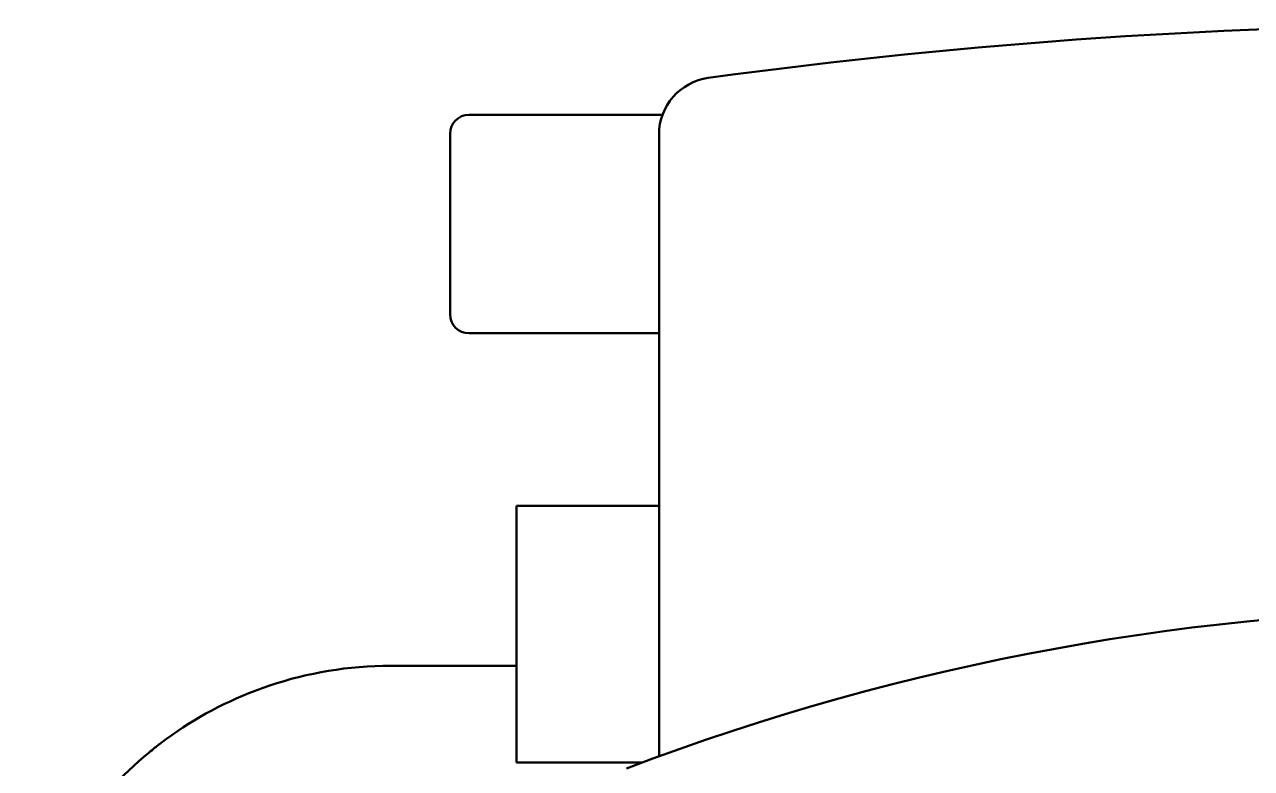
# Model space of a CAD drawing. Header units: millimetres. Extents: x 2725 to 10524, y 7125 to 11639.
# Drawn here: x 5075.21 to 5088.12, y 10691.29 to 10699.12 of the extents above; entities that cross this region are included whole.
import ezdxf

# ---------------------------------------------------------------- set-up
doc = ezdxf.new("R2010")
doc.units = ezdxf.units.MM
doc.header["$LTSCALE"] = 4
doc.layers.add('Visible (ISO)', color=7, linetype='Continuous', lineweight=50)

msp = doc.modelspace()

# ---------------------------------------------------------------- linework, layer by layer
at = {"layer": 'Visible (ISO)'}
for p, q in [((5081.921, 10698.172), (5079.885, 10698.172)), ((5079.685, 10696.072), (5079.685, 10697.972)), ((5081.885, 10691.418), (5081.885, 10697.965)), ((5079.885, 10695.872), (5081.885, 10695.872)), ((5080.385, 10694.054), (5080.385, 10691.354)), ((5080.385, 10694.054), (5081.885, 10694.054)), ((5079.06, 10692.372), (5080.385, 10692.372)), ((5080.385, 10691.354), (5081.711, 10691.354))]:
    msp.add_line(p, q, dxfattribs=at)
for centre, radius, start, end in [((5090.685, 10637.822), 61.3, 82.23614, 97.76386), ((5082.485, 10697.965), 0.6, 97.7639, 180), ((5079.885, 10697.972), 0.2, 90, 180), ((5079.885, 10696.072), 0.2, 180, 270), ((5090.685, 10667.272), 25.7, 69.1605, 110.8395)]:
    msp.add_arc(centre, radius, start, end, dxfattribs=at)
msp.add_open_spline([(5075.206, 10689.443), (5075.293, 10689.759), (5075.42, 10690.062), (5075.58, 10690.345), (5075.634, 10690.44), (5075.691, 10690.532), (5075.752, 10690.621), (5075.964, 10690.934), (5076.222, 10691.217), (5076.516, 10691.459), (5076.537, 10691.476), (5076.558, 10691.493), (5076.579, 10691.51), (5076.59, 10691.518), (5076.601, 10691.527), (5076.611, 10691.535), (5076.617, 10691.539), (5076.622, 10691.543), (5076.628, 10691.548), (5076.633, 10691.552), (5076.638, 10691.556), (5076.644, 10691.56), (5076.941, 10691.785), (5077.275, 10691.972), (5077.632, 10692.109), (5077.658, 10692.118), (5077.683, 10692.128), (5077.709, 10692.137), (5077.722, 10692.142), (5077.735, 10692.146), (5077.748, 10692.151), (5077.754, 10692.153), (5077.761, 10692.155), (5077.767, 10692.157), (5077.771, 10692.159), (5077.774, 10692.16), (5077.777, 10692.161), (5077.78, 10692.162), (5077.784, 10692.163), (5077.787, 10692.164), (5078.185, 10692.297), (5078.616, 10692.372), (5079.06, 10692.372)], degree=3, knots=[0, 0, 0, 0, 0.1875, 0.1875, 0.1875, 0.25, 0.25, 0.25, 0.46875, 0.46875, 0.46875, 0.484375, 0.484375, 0.484375, 0.492188, 0.492188, 0.492188, 0.496094, 0.496094, 0.496094, 0.5, 0.5, 0.5, 0.71875, 0.71875, 0.71875, 0.734375, 0.734375, 0.734375, 0.742188, 0.742188, 0.742188, 0.746094, 0.746094, 0.746094, 0.748047, 0.748047, 0.748047, 0.75, 0.75, 0.75, 1, 1, 1, 1], dxfattribs=at)

doc.saveas('drawing.dxf')
